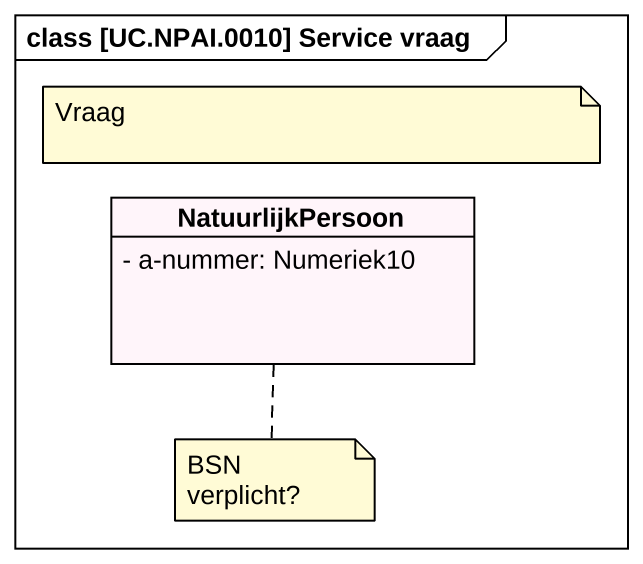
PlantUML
@startuml
mainframe class [UC.NPAI.0010] Service vraag
hide circle
hide empty members
skinparam classAttributeIconSize 0
class NatuurlijkPersoon #FFF5FA {
  - a-nummer: Numeriek10
}
note as N1
  Vraag
end note
note bottom of NatuurlijkPersoon : BSN verplicht?
@enduml
